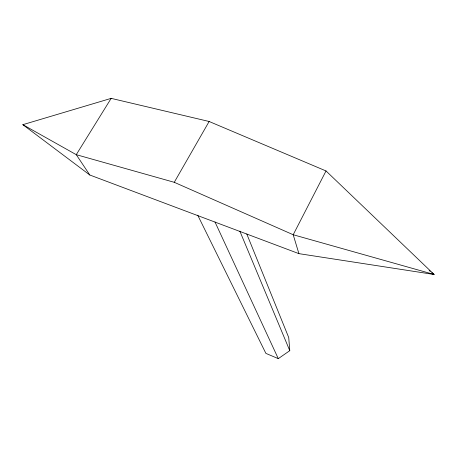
<?xml version="1.0" encoding="UTF-8"?>
<svg xmlns="http://www.w3.org/2000/svg" width="457" height="457" viewBox="0 0 457 457"><rect width="100%" height="100%" fill="white"/><g stroke="black" fill="none" stroke-linecap="round" stroke-linejoin="round"><path stroke-width="0.69" d="M326.024 170.952L293.2 234.738L298.918 253.646L434.15 274.491L326.024 170.952L209.135 121.488L111.165 98.364L22.85 124.675L89.812 175.008L298.918 253.646M22.85 124.675L76.262 154.672L174.26 182.309L209.135 121.488M111.165 98.364L76.262 154.672L89.812 175.008M197.704 215.161L265.888 353.387L278.29 358.636L289.772 350.679L288.738 337.586L246.797 234.007M174.26 182.309L293.2 234.738L434.15 274.491L431.916 272.72M429.123 270.504L430.243 271.389M214.979 221.948L278.29 358.636M239.839 231.128L289.772 350.679"/></g></svg>
